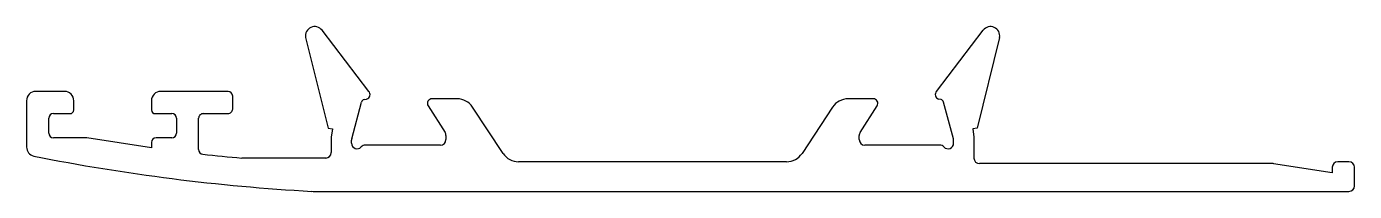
# Model space of a CAD drawing. Extents: x 1082.1 to 1153.9, y 2225.9 to 2234.8.
import ezdxf

# ---------------------------------------------------------------- set-up
doc = ezdxf.new("R2010")
doc.units = 0
doc.layers.get('0').update_dxf_attribs({"linetype": 'CONTINUOUS'})

msp = doc.modelspace()

# ---------------------------------------------------------------- linework, layer by layer
at = {"color": 0}
for p, q in [((1097.195, 2234.24), (1098.408, 2229.335)), ((1100.604, 2231.33), (1098.083, 2234.633)), ((1131.294, 2231.33), (1133.815, 2234.633)), ((1134.703, 2234.24), (1133.49, 2229.335)), ((1084.164, 2231.327), (1082.614, 2231.327)), ((1093.004, 2231.327), (1089.364, 2231.327)), ((1082.114, 2230.827), (1082.114, 2228.322)), ((1084.664, 2230.327), (1084.664, 2230.827)), ((1088.864, 2230.827), (1088.864, 2230.327)), ((1093.254, 2230.377), (1093.254, 2231.077)), ((1099.691, 2228.765), (1100.222, 2230.747)), ((1100.364, 2230.889), (1100.492, 2230.912)), ((1103.814, 2230.547), (1104.737, 2229.104)), ((1105.386, 2230.927), (1104.027, 2230.927)), ((1107.874, 2227.976), (1106.221, 2230.478)), ((1125.677, 2230.478), (1124.024, 2227.976)), ((1127.871, 2230.927), (1126.512, 2230.927)), ((1127.161, 2229.104), (1128.084, 2230.547)), ((1131.534, 2230.889), (1131.406, 2230.912)), ((1132.207, 2228.765), (1131.676, 2230.747)), ((1083.314, 2229.077), (1083.314, 2229.877)), ((1083.564, 2230.127), (1084.464, 2230.127)), ((1089.064, 2230.127), (1089.964, 2230.127)), ((1090.214, 2229.877), (1090.214, 2229.077)), ((1091.414, 2228.185), (1091.414, 2229.877)), ((1091.664, 2230.127), (1093.004, 2230.127)), ((1098.408, 2229.335), (1098.643, 2229.301)), ((1098.643, 2229.301), (1098.581, 2228.858)), ((1133.49, 2229.335), (1133.255, 2229.301)), ((1133.255, 2229.301), (1133.317, 2228.858)), ((1085.371, 2228.827), (1083.564, 2228.827)), ((1088.864, 2228.282), (1085.371, 2228.827)), ((1088.864, 2228.577), (1088.864, 2228.282)), ((1089.964, 2228.827), (1089.114, 2228.827)), ((1098.581, 2228.858), (1098.581, 2228.027)), ((1099.681, 2228.527), (1099.681, 2228.688)), ((1104.481, 2228.427), (1100.428, 2228.427)), ((1104.781, 2228.948), (1104.781, 2228.727)), ((1127.117, 2228.727), (1127.117, 2228.948)), ((1131.47, 2228.427), (1127.417, 2228.427)), ((1132.217, 2228.527), (1132.217, 2228.688)), ((1133.317, 2228.858), (1133.317, 2227.727)), ((1098.281, 2227.727), (1093.748, 2227.727)), ((1123.19, 2227.527), (1108.708, 2227.527)), ((1149.475, 2227.427), (1133.617, 2227.427)), ((1152.679, 2226.927), (1149.513, 2227.424)), ((1152.679, 2227.231), (1152.679, 2226.927)), ((1153.579, 2227.531), (1152.979, 2227.531)), ((1153.879, 2226.227), (1153.879, 2227.231)), ((1097.695, 2225.927), (1153.579, 2225.927))]:
    msp.add_line(p, q, dxfattribs=at)
for centre, radius, start, end in [((1097.687, 2234.327), 0.5, 37.65526, 190), ((1134.211, 2234.327), 0.5, 350, 142.34474), ((1082.614, 2230.827), 0.5, 90, 180), ((1084.164, 2230.827), 0.5, 0, 90), ((1089.364, 2230.827), 0.5, 90, 180), ((1093.004, 2231.077), 0.25, 0, 89.99745), ((1100.427, 2231.153), 0.25, 285, 45), ((1131.471, 2231.153), 0.25, 135, 255), ((1100.415, 2230.695), 0.2, 105, 165), ((1104.027, 2230.677), 0.25, 90, 211.39551), ((1105.386, 2229.927), 1, 33.45269, 90), ((1126.512, 2229.927), 1, 90, 146.54731), ((1127.871, 2230.677), 0.25, 328.60449, 90), ((1131.483, 2230.695), 0.2, 15, 75), ((1083.564, 2229.877), 0.25, 90, 180), ((1084.464, 2230.327), 0.2, 270, 0), ((1089.064, 2230.327), 0.2, 180.042, 270.042), ((1089.964, 2229.877), 0.25, 0, 90), ((1091.664, 2229.877), 0.25, 89.99461, 180), ((1093.004, 2230.377), 0.25, 269.99461, 0), ((1083.564, 2229.077), 0.25, 180, 270), ((1089.964, 2229.077), 0.25, 270, 0), ((1104.481, 2228.948), 0.3, 0, 31.39551), ((1127.417, 2228.948), 0.3, 148.60449, 180), ((1082.614, 2228.322), 0.5, 180, 257.02839), ((1089.114, 2228.577), 0.25, 90, 180), ((1099.981, 2228.688), 0.3, 165, 180), ((1099.981, 2228.527), 0.3, 180, 318.18969), ((1100.428, 2228.127), 0.3, 90, 138.18969), ((1104.481, 2228.727), 0.3, 270, 0), ((1127.417, 2228.727), 0.3, 180, 270), ((1131.47, 2228.127), 0.3, 41.81031, 90), ((1131.917, 2228.527), 0.3, 221.81031, 360), ((1131.917, 2228.688), 0.3, 0, 15), ((1103.601, 2334.175), 108.414, 258.77776, 266.78853), ((1091.664, 2228.185), 0.25, 180, 263.73539), ((1102.663, 2328.379), 101.045, 263.73539, 264.93819), ((1098.281, 2228.027), 0.3, 270, 0), ((1108.708, 2228.527), 1, 213.45269, 270), ((1123.19, 2228.527), 1, 270, 326.54731), ((1133.617, 2227.727), 0.3, 180, 270), ((1149.475, 2227.177), 0.25, 81.07732, 90), ((1152.979, 2227.231), 0.3, 90, 180), ((1153.579, 2227.231), 0.3, 0, 90), ((1153.579, 2226.227), 0.3, 270, 360), ((1097.695, 2228.927), 3, 266.78853, 270)]:
    msp.add_arc(centre, radius, start, end, dxfattribs=at)

doc.saveas('drawing.dxf')
